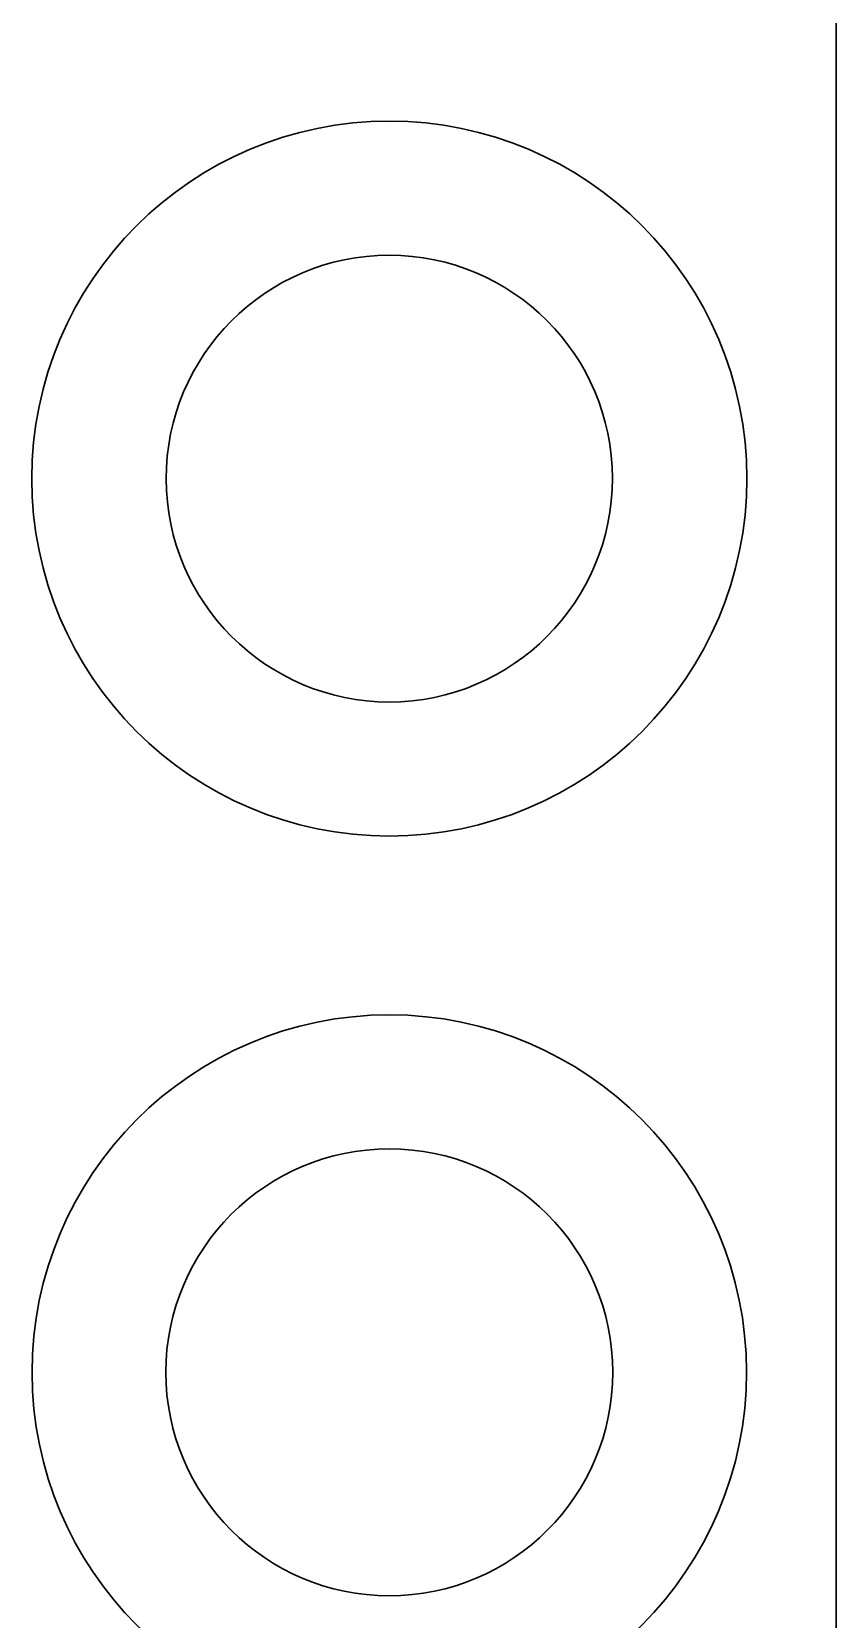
# Model space of a CAD drawing. Header units: inches. Extents: x 59 to 754, y 172 to 990.
# Drawn here: x 177.4 to 211.4, y 657.7 to 724.9 of the extents above; entities that cross this region are included whole.
import ezdxf

# ---------------------------------------------------------------- set-up
doc = ezdxf.new("R2010")
doc.units = ezdxf.units.IN
doc.header["$MEASUREMENT"] = 0
doc.layers.add('svg15406', color=7, linetype='Continuous')

msp = doc.modelspace()

# ---------------------------------------------------------------- linework, layer by layer
at = {"layer": 'svg15406', "color": 7, "lineweight": 30, "true_color": 0xffffff}
msp.add_lwpolyline([(211.397, 460.3), (211.397, 913.844)], dxfattribs=at)
for points, knots in [([(192.5, 721.088), (184.15, 721.088), (177.382, 714.319), (177.382, 705.97), (177.382, 697.62), (184.15, 690.852), (192.5, 690.852), (192.5, 690.852), (192.5, 690.852), (192.5, 690.852)], [0, 0, 0, 0, 1, 1, 1, 2, 2, 2, 3, 3, 3, 3]), ([(192.5, 690.852), (200.849, 690.852), (207.618, 697.62), (207.618, 705.97), (207.618, 714.319), (200.849, 721.088), (192.5, 721.088)], [0, 0, 0, 0, 1, 1, 1, 2, 2, 2, 2]), ([(192.5, 715.419), (187.281, 715.41), (183.058, 711.173), (183.066, 705.954), (183.075, 700.748), (187.293, 696.529), (192.5, 696.521)], [0, 0, 0, 0, 1, 1, 1, 2, 2, 2, 2]), ([(192.5, 696.521), (197.718, 696.529), (201.942, 700.767), (201.933, 705.985), (201.925, 711.192), (197.706, 715.41), (192.5, 715.419)], [0, 0, 0, 0, 1, 1, 1, 2, 2, 2, 2]), ([(192.5, 683.293), (184.15, 683.285), (177.388, 676.51), (177.396, 668.16), (177.403, 659.822), (184.161, 653.064), (192.5, 653.056)], [0, 0, 0, 0, 1, 1, 1, 2, 2, 2, 2]), ([(192.5, 653.056), (200.849, 653.064), (207.612, 659.839), (207.604, 668.188), (207.596, 676.527), (200.838, 683.285), (192.5, 683.293)], [0, 0, 0, 0, 1, 1, 1, 2, 2, 2, 2]), ([(192.5, 677.623), (187.281, 677.623), (183.051, 673.393), (183.051, 668.174), (183.051, 662.956), (187.281, 658.726), (192.5, 658.726)], [0, 0, 0, 0, 1, 1, 1, 2, 2, 2, 2]), ([(192.5, 658.726), (197.718, 658.726), (201.949, 662.956), (201.949, 668.174), (201.949, 673.393), (197.718, 677.623), (192.5, 677.623)], [0, 0, 0, 0, 1, 1, 1, 2, 2, 2, 2])]:
    msp.add_open_spline(points, degree=3, knots=knots, dxfattribs=at)

doc.saveas('drawing.dxf')
